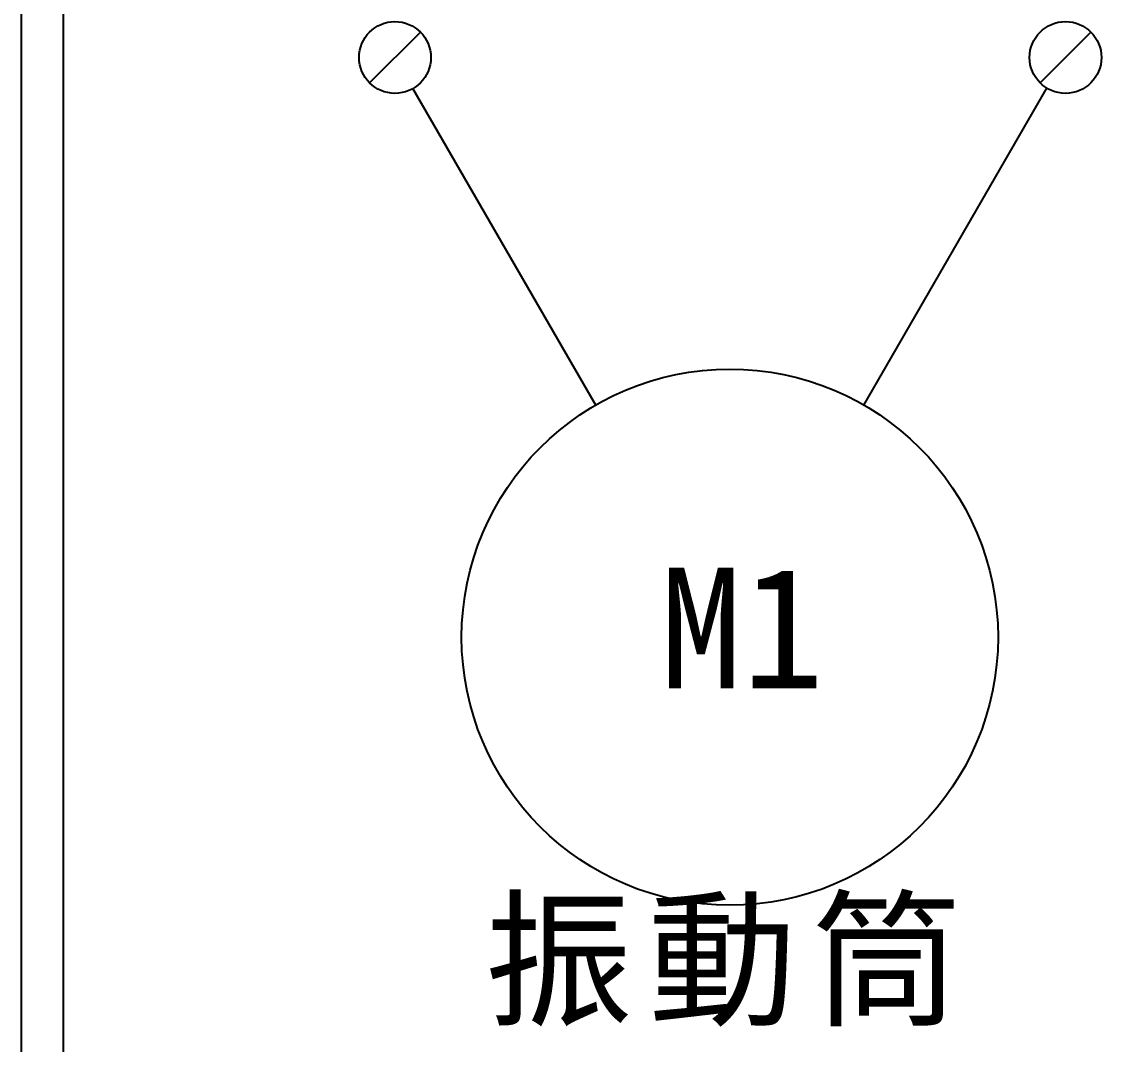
# Model space of a CAD drawing. Extents: x 10 to 297, y 3 to 207.
# Drawn here: x 10 to 42.21, y 24.94 to 55.46 of the extents above; entities that cross this region are included whole.
import ezdxf

# ---------------------------------------------------------------- set-up
doc = ezdxf.new("R2010")
doc.units = 0
doc.layers.get('0').update_dxf_attribs({"linetype": 'CONTINUOUS'})
doc.layers.add('圖框層', color=7, linetype='CONTINUOUS')
doc.styles.add('STSL', font='kaiu.ttf')
doc.styles.add('標楷體', font='kaiu.ttf')

msp = doc.modelspace()

# ---------------------------------------------------------------- linework, layer by layer
for p, q in [((21.894, 55.145), (20.38, 53.631)), ((41.894, 55.145), (40.38, 53.631)), ((35.125, 44.015), (40.584, 53.471)), ((27.125, 44.015), (21.672, 53.461))]:
    msp.add_line(p, q)
for centre, radius in [((21.137, 54.388), 1.071), ((41.137, 54.388), 1.071), ((31.125, 37.087), 8)]:
    msp.add_circle(centre, radius)
at = {"layer": '圖框層', "color": 7}
for p, q in [((10, 3), (10, 206.969)), ((11.25, 4.25), (11.25, 205.719))]:
    msp.add_line(p, q, dxfattribs=at)

# ---------------------------------------------------------------- texts
at = {"color": 0, "insert": (31.125, 29.087), "char_height": 3.25, "width": 24.14544, "attachment_point": 2, "style": '標楷體'}
msp.add_mtext('{\\T1.1;振動筒}', dxfattribs=at)
at = {"layer": '圖框層', "color": 4, "style": 'STSL'}
msp.add_text('M1', height=3.6, dxfattribs=at).set_placement((29.041, 35.564))

doc.saveas('drawing.dxf')
